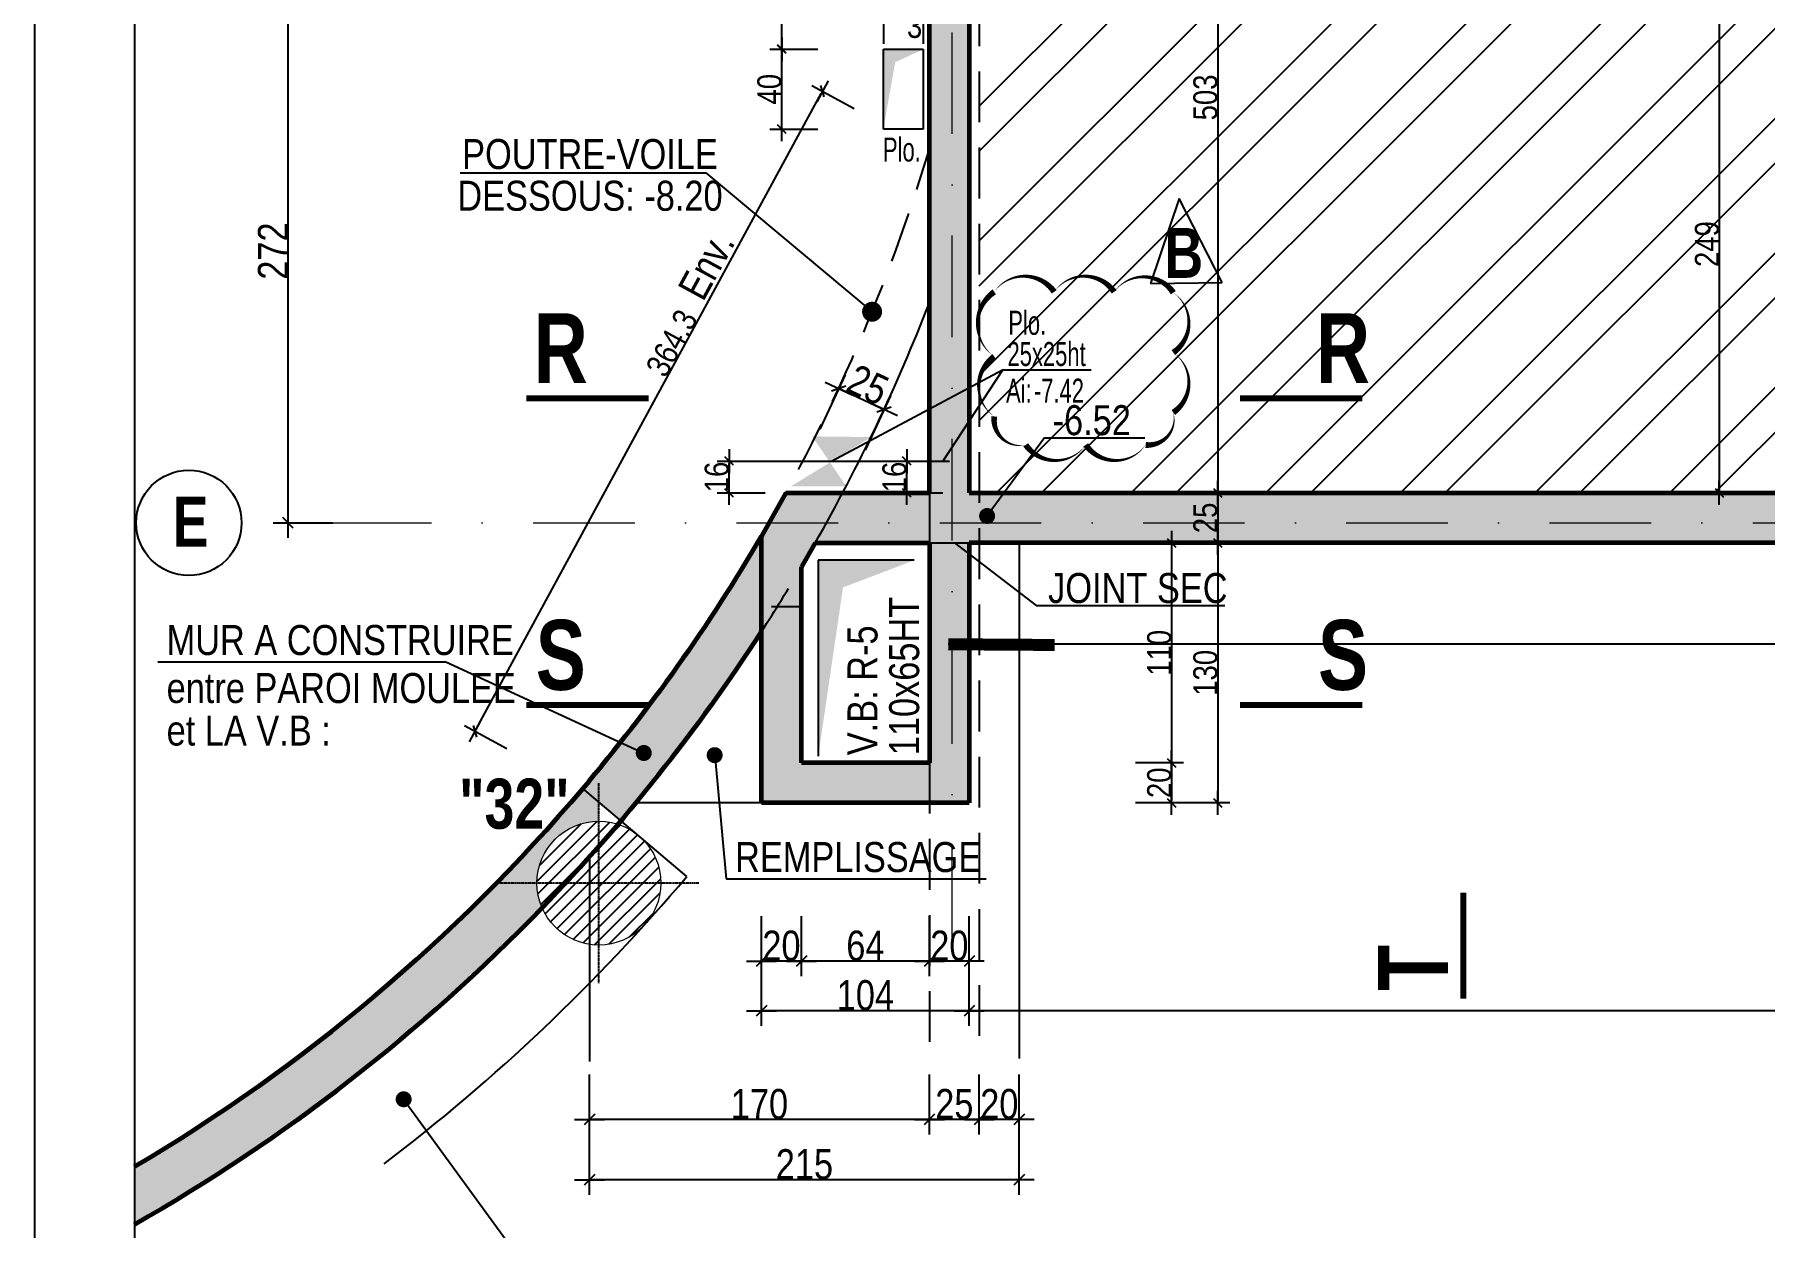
# Model space of a CAD drawing. Header units: millimetres. Extents: x 16050 to 21990, y -27198 to -22998.
# Drawn here: x 16050 to 16915, y -25797 to -25200 of the extents above; entities that cross this region are included whole.
import ezdxf
from ezdxf.enums import TextEntityAlignment as Align

# ---------------------------------------------------------------- set-up
doc = ezdxf.new("R2010")
doc.units = ezdxf.units.MM
doc.linetypes.add('CACHEX2', pattern=[19.05, 12.7, -6.35])
doc.linetypes.add('TIRETPTX2', pattern=[50.8, 25.4, -12.7, 0, -12.7])
for name, color, linetype in [('01-Cad  2', 1, 'Continuous'), ('01_cote_gen', 4, 'Continuous'), ('01_linteaux', 2, 'Continuous'), ('01_murs_sup', 2, 'CACHEX2'), ('01_poch_murs', 253, 'Continuous'), ('01_resv', 32, 'Continuous'), ('01_texte', 230, 'Continuous'), ('AA_COTES', 2, 'Continuous')]:
    doc.layers.add(name, color=color, linetype=linetype)
for name, color, linetype, lineweight in [('01_murs_coup', 5, 'Continuous', 60), ('01_PIEUX', 5, 'Continuous', 60), ('01_tram_axes', 2, 'TIRETPTX2', 9)]:
    doc.layers.add(name, color=color, linetype=linetype, lineweight=lineweight)
doc.styles.add('ARIAL NA', font='ARIALN.TTF')
doc.styles.add('impact', font='impact.ttf')
doc.styles.add('STYLE2', font='ARIALN.TTF')
doc.dimstyles.new('JB50', dxfattribs={"dimscale": 0.1, "dimtxt": 150, "dimasz": 15, "dimexe": 0.1, "dimexo": 0.1, "dimgap": 0.09, "dimtad": 1, "dimdec": 1, "dimdsep": 46, "dimtxsty": 'STYLE2', "dimblk1": 'BOND_G', "dimblk2": 'BOND_D', "dimsah": 1, "dimcen": 1.5, "dimdle": 0.01, "dimse1": 1, "dimse2": 1, "dimclrd": 4, "dimclre": 2, "dimclrt": 6, "dimazin": 2, "dimtfac": 2.333333, "dimtdec": 1, "dimtix": 1, "dimtmove": 2, "dimatfit": 3, "dimldrblk": 'BOND_G', "dimfxl": 1, "dimtolj": 1, "dimtzin": 0, "dimarcsym": 0})
doc.dimstyles.new('JB50res', dxfattribs={"dimscale": 0.1, "dimtxt": 120, "dimasz": 12, "dimexe": 0.1, "dimexo": 0.1, "dimgap": 0.09, "dimtad": 1, "dimdec": 1, "dimdsep": 46, "dimtxsty": 'STYLE2', "dimblk1": 'BOND_G', "dimblk2": 'BOND_D', "dimsah": 1, "dimcen": 1.5, "dimdle": 0.01, "dimse1": 1, "dimse2": 1, "dimclrd": 4, "dimclre": 2, "dimclrt": 6, "dimazin": 2, "dimtfac": 2.333333, "dimtdec": 1, "dimtix": 1, "dimtmove": 2, "dimatfit": 3, "dimldrblk": 'BOND_G', "dimfxl": 1, "dimtolj": 1, "dimtzin": 0, "dimarcsym": 0})

# ---------------------------------------------------------------- blocks, each defined once
blk = doc.blocks.new('BOND_G')
at = {"layer": 'AA_COTES', "color": 0}
for p, q in [((0, -5), (0, 15)), ((5, 0), (-5, 0)), ((1.77, 1.77), (-1.77, -1.77))]:
    blk.add_line(p, q, dxfattribs=at)
blk = doc.blocks.new('BOND_D')
at = {"layer": 'AA_COTES', "color": 0}
for p, q in [((5, 0), (-5, 0)), ((-1.77, -1.77), (1.77, 1.77)), ((0, 5), (0, -15))]:
    blk.add_line(p, q, dxfattribs=at)
blk = doc.blocks.new('*D5466')
at = {"layer": '01_cote_gen', "color": 4, "lineweight": -2, "ltscale": 3, "transparency": 16777216}
blk.add_line((16176.36, -25442.91), (16176.36, -25173.91), dxfattribs=at)
at = {"layer": 'Defpoints', "color": 0, "ltscale": 3, "transparency": 16777216}
for p in [(16176.36, -25172.41), (16269.62, -25172.41), (16184.15, -25444.41)]:
    blk.add_point(p, dxfattribs=at)
at = {"layer": '01_cote_gen', "color": 4, "lineweight": -2, "ltscale": 3, "transparency": 16777216, "xscale": 1.5, "yscale": 1.5, "zscale": 1.5}
for name, p, rotation in [('BOND_D', (16176.36, -25172.41), 90), ('BOND_G', (16176.36, -25444.41), 270)]:
    blk.add_blockref(name, p, dxfattribs=dict(at, rotation=rotation))
at = {"layer": '01_cote_gen', "color": 6, "ltscale": 3, "transparency": 16777216, "insert": (16168.82, -25308.41), "char_height": 15, "attachment_point": 5, "rotation": 90, "style": 'STYLE2'}
blk.add_mtext('\\A1;272', dxfattribs=at)
blk = doc.blocks.new('*D7361')
at = {"layer": '01_cote_gen', "color": 4, "lineweight": -2, "ltscale": 0.1, "transparency": 16777216}
blk.add_line((17703.72, -25688.49), (16518.72, -25688.49), dxfattribs=at)
at = {"layer": 'Defpoints', "color": 0, "ltscale": 0.1, "transparency": 16777216}
for p in [(16517.22, -25519.21), (17705.22, -25676.43), (16517.22, -25688.49)]:
    blk.add_point(p, dxfattribs=at)
at = {"layer": '01_cote_gen', "color": 4, "lineweight": -2, "ltscale": 0.1, "transparency": 16777216, "xscale": 1.5, "yscale": 1.5, "zscale": 1.5, "rotation": 180}
blk.add_blockref('BOND_D', (16517.22, -25688.49), dxfattribs=at)
at = {"layer": '01_cote_gen', "color": 4, "lineweight": -2, "ltscale": 0.1, "transparency": 16777216, "xscale": 1.5, "yscale": 1.5, "zscale": 1.5}
blk.add_blockref('BOND_G', (17705.22, -25688.49), dxfattribs=at)
at = {"layer": '01_cote_gen', "color": 6, "ltscale": 0.1, "transparency": 16777216, "insert": (17111.22, -25680.82), "char_height": 15, "attachment_point": 5, "style": 'STYLE2'}
blk.add_mtext('\\A1;1188', dxfattribs=at)
blk = doc.blocks.new('*D7362')
at = {"layer": '01_cote_gen', "color": 4, "lineweight": -2, "ltscale": 0.1, "transparency": 16777216}
blk.add_line((16515.72, -25688.49), (16414.72, -25688.49), dxfattribs=at)
at = {"layer": 'Defpoints', "color": 0, "ltscale": 0.1, "transparency": 16777216}
for p in [(16413.22, -25624.29), (16517.22, -25624.29), (16413.22, -25688.49)]:
    blk.add_point(p, dxfattribs=at)
at = {"layer": '01_cote_gen', "color": 4, "lineweight": -2, "ltscale": 0.1, "transparency": 16777216, "xscale": 1.5, "yscale": 1.5, "zscale": 1.5, "rotation": 180}
blk.add_blockref('BOND_D', (16413.22, -25688.49), dxfattribs=at)
at = {"layer": '01_cote_gen', "color": 4, "lineweight": -2, "ltscale": 0.1, "transparency": 16777216, "xscale": 1.5, "yscale": 1.5, "zscale": 1.5}
blk.add_blockref('BOND_G', (16517.22, -25688.49), dxfattribs=at)
at = {"layer": '01_cote_gen', "color": 6, "ltscale": 0.1, "transparency": 16777216, "insert": (16465.22, -25680.82), "char_height": 15, "attachment_point": 5, "style": 'STYLE2'}
blk.add_mtext('\\A1;104', dxfattribs=at)
blk = doc.blocks.new('*D7363')
at = {"layer": '01_cote_gen', "color": 4, "lineweight": -2, "ltscale": 0.1, "transparency": 16777216}
blk.add_line((16515.72, -25663.69), (16498.72, -25663.69), dxfattribs=at)
at = {"layer": 'Defpoints', "color": 0, "ltscale": 0.1, "transparency": 16777216}
for p in [(16497.22, -25604.29), (16517.22, -25624.29), (16497.22, -25663.69)]:
    blk.add_point(p, dxfattribs=at)
at = {"layer": '01_cote_gen', "color": 4, "lineweight": -2, "ltscale": 0.1, "transparency": 16777216, "xscale": 1.5, "yscale": 1.5, "zscale": 1.5, "rotation": 180}
blk.add_blockref('BOND_D', (16497.22, -25663.69), dxfattribs=at)
at = {"layer": '01_cote_gen', "color": 4, "lineweight": -2, "ltscale": 0.1, "transparency": 16777216, "xscale": 1.5, "yscale": 1.5, "zscale": 1.5}
blk.add_blockref('BOND_G', (16517.22, -25663.69), dxfattribs=at)
at = {"layer": '01_cote_gen', "color": 6, "ltscale": 0.1, "transparency": 16777216, "insert": (16507.22, -25656.03), "char_height": 15, "attachment_point": 5, "style": 'STYLE2'}
blk.add_mtext('\\A1;20', dxfattribs=at)
blk = doc.blocks.new('*D7364')
at = {"layer": '01_cote_gen', "color": 4, "lineweight": -2, "ltscale": 0.1, "transparency": 16777216}
blk.add_line((16495.72, -25663.69), (16434.72, -25663.69), dxfattribs=at)
at = {"layer": 'Defpoints', "color": 0, "ltscale": 0.1, "transparency": 16777216}
for p in [(16433.22, -25604.29), (16497.22, -25604.29), (16433.22, -25663.69)]:
    blk.add_point(p, dxfattribs=at)
at = {"layer": '01_cote_gen', "color": 4, "lineweight": -2, "ltscale": 0.1, "transparency": 16777216, "xscale": 1.5, "yscale": 1.5, "zscale": 1.5, "rotation": 180}
blk.add_blockref('BOND_D', (16433.22, -25663.69), dxfattribs=at)
at = {"layer": '01_cote_gen', "color": 4, "lineweight": -2, "ltscale": 0.1, "transparency": 16777216, "xscale": 1.5, "yscale": 1.5, "zscale": 1.5}
blk.add_blockref('BOND_G', (16497.22, -25663.69), dxfattribs=at)
at = {"layer": '01_cote_gen', "color": 6, "ltscale": 0.1, "transparency": 16777216, "insert": (16465.22, -25656.03), "char_height": 15, "attachment_point": 5, "style": 'STYLE2'}
blk.add_mtext('\\A1;64', dxfattribs=at)
blk = doc.blocks.new('*D7365')
at = {"layer": '01_cote_gen', "color": 4, "lineweight": -2, "ltscale": 0.1, "transparency": 16777216}
blk.add_line((16431.72, -25663.69), (16414.72, -25663.69), dxfattribs=at)
at = {"layer": 'Defpoints', "color": 0, "ltscale": 0.1, "transparency": 16777216}
for p in [(16433.22, -25604.29), (16413.22, -25615.62), (16413.22, -25663.69)]:
    blk.add_point(p, dxfattribs=at)
at = {"layer": '01_cote_gen', "color": 4, "lineweight": -2, "ltscale": 0.1, "transparency": 16777216, "xscale": 1.5, "yscale": 1.5, "zscale": 1.5, "rotation": 180}
blk.add_blockref('BOND_D', (16413.22, -25663.69), dxfattribs=at)
at = {"layer": '01_cote_gen', "color": 4, "lineweight": -2, "ltscale": 0.1, "transparency": 16777216, "xscale": 1.5, "yscale": 1.5, "zscale": 1.5}
blk.add_blockref('BOND_G', (16433.22, -25663.69), dxfattribs=at)
at = {"layer": '01_cote_gen', "color": 6, "ltscale": 0.1, "transparency": 16777216, "insert": (16423.22, -25656.03), "char_height": 15, "attachment_point": 5, "style": 'STYLE2'}
blk.add_mtext('\\A1;20', dxfattribs=at)
blk = doc.blocks.new('*D7368')
at = {"layer": '01_cote_gen', "color": 4, "lineweight": -2, "ltscale": 0.1, "transparency": 16777216}
blk.add_line((16641.49, -25430.61), (16641.49, -25453.21), dxfattribs=at)
at = {"layer": 'Defpoints', "color": 0, "ltscale": 0.1, "transparency": 16777216}
for p in [(16697.48, -25429.41), (16641.49, -25454.41), (16672.26, -25454.41)]:
    blk.add_point(p, dxfattribs=at)
at = {"layer": '01_cote_gen', "color": 4, "lineweight": -2, "ltscale": 0.1, "transparency": 16777216, "xscale": 1.2, "yscale": 1.2, "zscale": 1.2}
for name, p, rotation in [('BOND_G', (16641.49, -25429.41), 90), ('BOND_D', (16641.49, -25454.41), 270)]:
    blk.add_blockref(name, p, dxfattribs=dict(at, rotation=rotation))
at = {"layer": '01_cote_gen', "color": 6, "ltscale": 0.1, "transparency": 16777216, "insert": (16635.36, -25441.91), "char_height": 12, "attachment_point": 5, "rotation": 90, "style": 'STYLE2'}
blk.add_mtext('\\A1;25', dxfattribs=at)
blk = doc.blocks.new('*D7369')
at = {"layer": '01_cote_gen', "color": 4, "lineweight": -2, "ltscale": 0.1, "transparency": 16777216}
blk.add_line((16641.49, -25455.61), (16641.49, -25583.25), dxfattribs=at)
at = {"layer": 'Defpoints', "color": 0, "ltscale": 0.1, "transparency": 16777216}
for p in [(16606.55, -25454.41), (16508.7, -25584.45), (16641.49, -25584.45)]:
    blk.add_point(p, dxfattribs=at)
at = {"layer": '01_cote_gen', "color": 4, "lineweight": -2, "ltscale": 0.1, "transparency": 16777216, "xscale": 1.2, "yscale": 1.2, "zscale": 1.2}
for name, p, rotation in [('BOND_G', (16641.49, -25454.41), 90), ('BOND_D', (16641.49, -25584.45), 270)]:
    blk.add_blockref(name, p, dxfattribs=dict(at, rotation=rotation))
at = {"layer": '01_cote_gen', "color": 6, "ltscale": 0.1, "transparency": 16777216, "insert": (16635.36, -25519.43), "char_height": 12, "attachment_point": 5, "rotation": 90, "style": 'STYLE2'}
blk.add_mtext('\\A1;130', dxfattribs=at)
blk = doc.blocks.new('*D7370')
at = {"layer": '01_cote_gen', "color": 4, "lineweight": -2, "ltscale": 0.1, "transparency": 16777216}
blk.add_line((16618.4, -25455.61), (16618.4, -25563.25), dxfattribs=at)
at = {"layer": 'Defpoints', "color": 0, "ltscale": 0.1, "transparency": 16777216}
for p in [(16592.8, -25454.41), (16497.22, -25564.45), (16618.4, -25564.45)]:
    blk.add_point(p, dxfattribs=at)
at = {"layer": '01_cote_gen', "color": 4, "lineweight": -2, "ltscale": 0.1, "transparency": 16777216, "xscale": 1.2, "yscale": 1.2, "zscale": 1.2}
for name, p, rotation in [('BOND_G', (16618.4, -25454.41), 90), ('BOND_D', (16618.4, -25564.45), 270)]:
    blk.add_blockref(name, p, dxfattribs=dict(at, rotation=rotation))
at = {"layer": '01_cote_gen', "color": 6, "ltscale": 0.1, "transparency": 16777216, "insert": (16612.27, -25509.43), "char_height": 12, "attachment_point": 5, "rotation": 90, "style": 'STYLE2'}
blk.add_mtext('\\A1;110', dxfattribs=at)
blk = doc.blocks.new('*D7371')
at = {"layer": '01_cote_gen', "color": 4, "lineweight": -2, "ltscale": 0.1, "transparency": 16777216}
blk.add_line((16618.4, -25565.65), (16618.4, -25583.25), dxfattribs=at)
at = {"layer": 'Defpoints', "color": 0, "ltscale": 0.1, "transparency": 16777216}
for p in [(16600.4, -25564.45), (16517.22, -25584.45), (16618.4, -25584.45)]:
    blk.add_point(p, dxfattribs=at)
at = {"layer": '01_cote_gen', "color": 4, "lineweight": -2, "ltscale": 0.1, "transparency": 16777216, "xscale": 1.2, "yscale": 1.2, "zscale": 1.2}
for name, p, rotation in [('BOND_G', (16618.4, -25564.45), 90), ('BOND_D', (16618.4, -25584.45), 270)]:
    blk.add_blockref(name, p, dxfattribs=dict(at, rotation=rotation))
at = {"layer": '01_cote_gen', "color": 6, "ltscale": 0.1, "transparency": 16777216, "insert": (16612.27, -25574.45), "char_height": 12, "attachment_point": 5, "rotation": 90, "style": 'STYLE2'}
blk.add_mtext('\\A1;20', dxfattribs=at)
blk = doc.blocks.new('*D7379')
at = {"layer": '01_cote_gen', "color": 4, "lineweight": -2, "ltscale": 0.1, "transparency": 16777216}
blk.add_line((16641.49, -24927.62), (16641.49, -25428.21), dxfattribs=at)
at = {"layer": 'Defpoints', "color": 0, "ltscale": 0.1, "transparency": 16777216}
for p in [(16604.97, -24926.42), (16641.49, -25429.41), (16664.87, -25429.41)]:
    blk.add_point(p, dxfattribs=at)
at = {"layer": '01_cote_gen', "color": 4, "lineweight": -2, "ltscale": 0.1, "transparency": 16777216, "xscale": 1.2, "yscale": 1.2, "zscale": 1.2}
for name, p, rotation in [('BOND_G', (16641.49, -24926.42), 90), ('BOND_D', (16641.49, -25429.41), 270)]:
    blk.add_blockref(name, p, dxfattribs=dict(at, rotation=rotation))
at = {"layer": '01_cote_gen', "color": 6, "ltscale": 0.1, "transparency": 16777216, "insert": (16635.36, -25231.52), "char_height": 12, "attachment_point": 5, "rotation": 90, "style": 'STYLE2'}
blk.add_mtext('\\A1;503', dxfattribs=at)
blk = doc.blocks.new('*D7381')
at = {"layer": '01_cote_gen', "color": 4, "lineweight": -2, "ltscale": 0.1, "transparency": 16777216}
blk.add_line((16892.42, -25181.62), (16892.42, -25428.21), dxfattribs=at)
at = {"layer": 'Defpoints', "color": 0, "ltscale": 0.1, "transparency": 16777216}
for p in [(16856.78, -25180.42), (16879.11, -25429.41), (16892.42, -25429.41)]:
    blk.add_point(p, dxfattribs=at)
at = {"layer": '01_cote_gen', "color": 4, "lineweight": -2, "ltscale": 0.1, "transparency": 16777216, "xscale": 1.2, "yscale": 1.2, "zscale": 1.2}
for name, p, rotation in [('BOND_G', (16892.42, -25180.42), 90), ('BOND_D', (16892.42, -25429.41), 270)]:
    blk.add_blockref(name, p, dxfattribs=dict(at, rotation=rotation))
at = {"layer": '01_cote_gen', "color": 6, "ltscale": 0.1, "transparency": 16777216, "insert": (16886.28, -25304.91), "char_height": 12, "attachment_point": 5, "rotation": 90, "style": 'STYLE2'}
blk.add_mtext('\\A1;249', dxfattribs=at)
blk = doc.blocks.new('*D7678')
at = {"layer": '01_cote_gen', "color": 4, "lineweight": -2, "ltscale": 0.1, "transparency": 16777216}
blk.add_line((16540.72, -25742.94), (16523.72, -25742.94), dxfattribs=at)
at = {"layer": 'Defpoints', "color": 0, "ltscale": 0.1, "transparency": 16777216}
for p in [(16522.22, -25704.63), (16542.22, -25711.4), (16522.22, -25742.94)]:
    blk.add_point(p, dxfattribs=at)
at = {"layer": '01_cote_gen', "color": 4, "lineweight": -2, "ltscale": 0.1, "transparency": 16777216, "xscale": 1.5, "yscale": 1.5, "zscale": 1.5, "rotation": 180}
blk.add_blockref('BOND_D', (16522.22, -25742.94), dxfattribs=at)
at = {"layer": '01_cote_gen', "color": 4, "lineweight": -2, "ltscale": 0.1, "transparency": 16777216, "xscale": 1.5, "yscale": 1.5, "zscale": 1.5}
blk.add_blockref('BOND_G', (16542.22, -25742.94), dxfattribs=at)
at = {"layer": '01_cote_gen', "color": 6, "ltscale": 0.1, "transparency": 16777216, "insert": (16532.22, -25735.27), "char_height": 15, "attachment_point": 5, "style": 'STYLE2'}
blk.add_mtext('\\A1;20', dxfattribs=at)
blk = doc.blocks.new('*D7679')
at = {"layer": '01_cote_gen', "color": 4, "lineweight": -2, "ltscale": 0.1, "transparency": 16777216}
blk.add_line((16520.72, -25742.94), (16498.72, -25742.94), dxfattribs=at)
at = {"layer": 'Defpoints', "color": 0, "ltscale": 0.1, "transparency": 16777216}
for p in [(16522.22, -25698.6), (16497.22, -25705.37), (16497.22, -25742.94)]:
    blk.add_point(p, dxfattribs=at)
at = {"layer": '01_cote_gen', "color": 4, "lineweight": -2, "ltscale": 0.1, "transparency": 16777216, "xscale": 1.5, "yscale": 1.5, "zscale": 1.5, "rotation": 180}
blk.add_blockref('BOND_D', (16497.22, -25742.94), dxfattribs=at)
at = {"layer": '01_cote_gen', "color": 4, "lineweight": -2, "ltscale": 0.1, "transparency": 16777216, "xscale": 1.5, "yscale": 1.5, "zscale": 1.5}
blk.add_blockref('BOND_G', (16522.22, -25742.94), dxfattribs=at)
at = {"layer": '01_cote_gen', "color": 6, "ltscale": 0.1, "transparency": 16777216, "insert": (16509.72, -25735.27), "char_height": 15, "attachment_point": 5, "style": 'STYLE2'}
blk.add_mtext('\\A1;25', dxfattribs=at)
blk = doc.blocks.new('*D7680')
at = {"layer": '01_cote_gen', "color": 4, "lineweight": -2, "ltscale": 0.1, "transparency": 16777216}
blk.add_line((16495.72, -25742.94), (16328.72, -25742.94), dxfattribs=at)
at = {"layer": 'Defpoints', "color": 0, "ltscale": 0.1, "transparency": 16777216}
for p in [(16327.22, -25698.97), (16497.22, -25705.37), (16327.22, -25742.94)]:
    blk.add_point(p, dxfattribs=at)
at = {"layer": '01_cote_gen', "color": 4, "lineweight": -2, "ltscale": 0.1, "transparency": 16777216, "xscale": 1.5, "yscale": 1.5, "zscale": 1.5, "rotation": 180}
blk.add_blockref('BOND_D', (16327.22, -25742.94), dxfattribs=at)
at = {"layer": '01_cote_gen', "color": 4, "lineweight": -2, "ltscale": 0.1, "transparency": 16777216, "xscale": 1.5, "yscale": 1.5, "zscale": 1.5}
blk.add_blockref('BOND_G', (16497.22, -25742.94), dxfattribs=at)
at = {"layer": '01_cote_gen', "color": 6, "ltscale": 0.1, "transparency": 16777216, "insert": (16412.22, -25735.27), "char_height": 15, "attachment_point": 5, "style": 'STYLE2'}
blk.add_mtext('\\A1;170', dxfattribs=at)
blk = doc.blocks.new('*D7681')
at = {"layer": '01_cote_gen', "color": 4, "lineweight": -2, "ltscale": 0.1, "transparency": 16777216}
blk.add_line((16540.72, -25773.05), (16328.72, -25773.05), dxfattribs=at)
at = {"layer": 'Defpoints', "color": 0, "ltscale": 0.1, "transparency": 16777216}
for p in [(16327.22, -25751.43), (16542.22, -25751.43), (16327.22, -25773.05)]:
    blk.add_point(p, dxfattribs=at)
at = {"layer": '01_cote_gen', "color": 4, "lineweight": -2, "ltscale": 0.1, "transparency": 16777216, "xscale": 1.5, "yscale": 1.5, "zscale": 1.5, "rotation": 180}
blk.add_blockref('BOND_D', (16327.22, -25773.05), dxfattribs=at)
at = {"layer": '01_cote_gen', "color": 4, "lineweight": -2, "ltscale": 0.1, "transparency": 16777216, "xscale": 1.5, "yscale": 1.5, "zscale": 1.5}
blk.add_blockref('BOND_G', (16542.22, -25773.05), dxfattribs=at)
at = {"layer": '01_cote_gen', "color": 6, "ltscale": 0.1, "transparency": 16777216, "insert": (16434.72, -25765.38), "char_height": 15, "attachment_point": 5, "style": 'STYLE2'}
blk.add_mtext('\\A1;215', dxfattribs=at)
blk = doc.blocks.new('*D7721')
at = {"layer": '01_cote_gen', "color": 4, "lineweight": -2, "ltscale": 0.1, "transparency": 16777216}
blk.add_line((16270.55, -25547.63), (16443.15, -25229.48), dxfattribs=at)
at = {"layer": 'Defpoints', "color": 0, "ltscale": 0.1, "transparency": 16777216}
for p in [(16443.72, -25228.43), (16497.22, -25257.45), (16323.48, -25577.71)]:
    blk.add_point(p, dxfattribs=at)
at = {"layer": '01_cote_gen', "color": 4, "lineweight": -2, "ltscale": 0.1, "transparency": 16777216, "xscale": 1.2, "yscale": 1.2, "zscale": 1.2}
for name, p, rotation in [('BOND_D', (16443.72, -25228.43), 61.52011623836152), ('BOND_G', (16269.98, -25548.68), 241.5201162383615)]:
    blk.add_blockref(name, p, dxfattribs=dict(at, rotation=rotation))
at = {"layer": '01_cote_gen', "color": 6, "ltscale": 0.1, "transparency": 16777216, "insert": (16368.37, -25354.45), "char_height": 12, "attachment_point": 5, "rotation": 61.52012, "style": 'STYLE2'}
blk.add_mtext('\\A1;364.3', dxfattribs=at)
blk = doc.blocks.new('*D7722')
at = {"layer": '01_cote_gen', "color": 4, "lineweight": -2, "ltscale": 0.1, "transparency": 16777216}
blk.add_line((16453.23, -25377.74), (16473.19, -25386.99), dxfattribs=at)
at = {"layer": 'Defpoints', "color": 0, "ltscale": 0.1, "transparency": 16777216}
for p in [(16452.07, -25376.68), (16474.55, -25387.62), (16474.75, -25387.19)]:
    blk.add_point(p, dxfattribs=at)
at = {"layer": '01_cote_gen', "color": 4, "lineweight": -2, "ltscale": 0.1, "transparency": 16777216, "xscale": 1.5, "yscale": 1.5, "zscale": 1.5}
for name, p, rotation in [('BOND_G', (16451.87, -25377.11), 155.1338456469157), ('BOND_D', (16474.55, -25387.62), 335.1338456469157)]:
    blk.add_blockref(name, p, dxfattribs=dict(at, rotation=rotation))
at = {"layer": '01_cote_gen', "color": 6, "ltscale": 0.1, "transparency": 16777216, "insert": (16466.44, -25375.41), "char_height": 15, "attachment_point": 5, "rotation": 335.13385, "style": 'STYLE2'}
blk.add_mtext('\\A1;25', dxfattribs=at)
blk = doc.blocks.new('*D7818')
at = {"layer": '01_texte', "color": 4, "lineweight": -2, "ltscale": 200, "transparency": 16777216}
blk.add_line((16485.94, -25428.22), (16485.94, -25414.66), dxfattribs=at)
at = {"layer": 'Defpoints', "color": 0, "ltscale": 200, "transparency": 16777216}
for p in [(16485.94, -25413.46), (16507.07, -25413.46), (16487.38, -25429.42)]:
    blk.add_point(p, dxfattribs=at)
at = {"layer": '01_texte', "color": 4, "lineweight": -2, "ltscale": 200, "transparency": 16777216, "xscale": 1.2, "yscale": 1.2, "zscale": 1.2}
for name, p, rotation in [('BOND_D', (16485.94, -25413.46), 90), ('BOND_G', (16485.94, -25429.42), 270)]:
    blk.add_blockref(name, p, dxfattribs=dict(at, rotation=rotation))
at = {"layer": '01_texte', "color": 6, "ltscale": 200, "transparency": 16777216, "insert": (16479.8, -25421.44), "char_height": 12, "attachment_point": 5, "rotation": 90, "style": 'STYLE2'}
blk.add_mtext('\\A1;16', dxfattribs=at)
blk = doc.blocks.new('*D7819')
at = {"layer": '01_texte', "color": 4, "lineweight": -2, "ltscale": 200, "transparency": 16777216}
blk.add_line((16475.4, -25186.65), (16493, -25186.65), dxfattribs=at)
at = {"layer": 'Defpoints', "color": 0, "ltscale": 200, "transparency": 16777216}
for p in [(16494.2, -25186.65), (16474.2, -25207.42), (16494.2, -25207.42)]:
    blk.add_point(p, dxfattribs=at)
at = {"layer": '01_texte', "color": 4, "lineweight": -2, "ltscale": 200, "transparency": 16777216, "xscale": 1.2, "yscale": 1.2, "zscale": 1.2, "rotation": 180}
blk.add_blockref('BOND_G', (16474.2, -25186.65), dxfattribs=at)
at = {"layer": '01_texte', "color": 4, "lineweight": -2, "ltscale": 200, "transparency": 16777216, "xscale": 1.2, "yscale": 1.2, "zscale": 1.2}
blk.add_blockref('BOND_D', (16494.2, -25186.65), dxfattribs=at)
at = {"layer": '01_texte', "color": 6, "ltscale": 200, "transparency": 16777216, "insert": (16484.2, -25180.52), "char_height": 12, "attachment_point": 5, "style": 'STYLE2'}
blk.add_mtext('\\A1;20', dxfattribs=at)
blk = doc.blocks.new('*D7820')
at = {"layer": '01_texte', "color": 4, "lineweight": -2, "ltscale": 200, "transparency": 16777216}
blk.add_line((16495.4, -25186.65), (16496.02, -25186.65), dxfattribs=at)
at = {"layer": 'Defpoints', "color": 0, "ltscale": 200, "transparency": 16777216}
for p in [(16497.22, -25186.65), (16494.2, -25192.65), (16497.22, -25192.65)]:
    blk.add_point(p, dxfattribs=at)
at = {"layer": '01_texte', "color": 4, "lineweight": -2, "ltscale": 200, "transparency": 16777216, "xscale": 1.2, "yscale": 1.2, "zscale": 1.2, "rotation": 180}
blk.add_blockref('BOND_G', (16494.2, -25186.65), dxfattribs=at)
at = {"layer": '01_texte', "color": 4, "lineweight": -2, "ltscale": 200, "transparency": 16777216, "xscale": 1.2, "yscale": 1.2, "zscale": 1.2}
blk.add_blockref('BOND_D', (16497.22, -25186.65), dxfattribs=at)
at = {"layer": '01_texte', "color": 6, "ltscale": 200, "transparency": 16777216, "insert": (16489.85, -25195.83), "char_height": 12, "attachment_point": 5, "style": 'STYLE2'}
blk.add_mtext('\\A1;3', dxfattribs=at)
blk = doc.blocks.new('*D7821')
at = {"layer": '01_texte', "color": 4, "lineweight": -2, "ltscale": 200, "transparency": 16777216}
blk.add_line((16423.38, -25246.22), (16423.38, -25208.62), dxfattribs=at)
at = {"layer": 'Defpoints', "color": 0, "ltscale": 200, "transparency": 16777216}
for p in [(16423.38, -25207.42), (16474.2, -25207.42), (16474.2, -25247.42)]:
    blk.add_point(p, dxfattribs=at)
at = {"layer": '01_texte', "color": 4, "lineweight": -2, "ltscale": 200, "transparency": 16777216, "xscale": 1.2, "yscale": 1.2, "zscale": 1.2}
for name, p, rotation in [('BOND_D', (16423.38, -25207.42), 90), ('BOND_G', (16423.38, -25247.42), 270)]:
    blk.add_blockref(name, p, dxfattribs=dict(at, rotation=rotation))
at = {"layer": '01_texte', "color": 6, "ltscale": 200, "transparency": 16777216, "insert": (16417.24, -25227.42), "char_height": 12, "attachment_point": 5, "rotation": 90, "style": 'STYLE2'}
blk.add_mtext('\\A1;40', dxfattribs=at)
blk = doc.blocks.new('*D7822')
at = {"layer": '01_texte', "color": 4, "lineweight": -2, "ltscale": 200, "transparency": 16777216}
blk.add_line((16423.38, -25206.12), (16423.38, -24927.63), dxfattribs=at)
at = {"layer": 'Defpoints', "color": 0, "ltscale": 200, "transparency": 16777216}
for p in [(16423.38, -24926.43), (16489.14, -24926.43), (16438.09, -25207.32)]:
    blk.add_point(p, dxfattribs=at)
at = {"layer": '01_texte', "color": 4, "lineweight": -2, "ltscale": 200, "transparency": 16777216, "xscale": 1.2, "yscale": 1.2, "zscale": 1.2}
for name, p, rotation in [('BOND_D', (16423.38, -24926.43), 90), ('BOND_G', (16423.38, -25207.32), 270)]:
    blk.add_blockref(name, p, dxfattribs=dict(at, rotation=rotation))
at = {"layer": '01_texte', "color": 6, "ltscale": 200, "transparency": 16777216, "insert": (16417.24, -25066.88), "char_height": 12, "attachment_point": 5, "rotation": 90, "style": 'STYLE2'}
blk.add_mtext('\\A1;280.9', dxfattribs=at)
blk = doc.blocks.new('*D7823')
at = {"layer": '01_texte', "color": 4, "lineweight": -2, "ltscale": 200, "transparency": 16777216}
blk.add_line((16397.04, -25428.22), (16397.04, -25414.66), dxfattribs=at)
at = {"layer": 'Defpoints', "color": 0, "ltscale": 200, "transparency": 16777216}
for p in [(16397.04, -25413.46), (16491.94, -25413.46), (16491.94, -25429.42)]:
    blk.add_point(p, dxfattribs=at)
at = {"layer": '01_texte', "color": 4, "lineweight": -2, "ltscale": 200, "transparency": 16777216, "xscale": 1.2, "yscale": 1.2, "zscale": 1.2}
for name, p, rotation in [('BOND_D', (16397.04, -25413.46), 90), ('BOND_G', (16397.04, -25429.42), 270)]:
    blk.add_blockref(name, p, dxfattribs=dict(at, rotation=rotation))
at = {"layer": '01_texte', "color": 6, "ltscale": 200, "transparency": 16777216, "insert": (16390.91, -25421.44), "char_height": 12, "attachment_point": 5, "rotation": 90, "style": 'STYLE2'}
blk.add_mtext('\\A1;16', dxfattribs=at)

msp = doc.modelspace()

# ---------------------------------------------------------------- hatches: boundary and pattern name
at = {"layer": '01_poch_murs', "ltscale": 200}
h = msp.add_hatch(color=256, dxfattribs=at)
h.dxf.hatch_style = 1
h.paths.add_polyline_path([(18710.22, -25140.42), (18692.22, -25140.42), (18692.22, -25180.42), (18710.22, -25180.42)])
h.paths.add_polyline_path([(18710.22, -25180.42), (18692.22, -25180.42), (18692.22, -25429.41), (18685.22, -25429.41), (18685.22, -25454.41), (18685.22, -25429.41), (18720.22, -25429.41), (18720.22, -25429.41), (18710.22, -25429.41)])
edge = h.paths.add_edge_path()
edge.add_line((17586.22, -25454.41), (17586.22, -25429.41))
edge.add_line((17586.22, -25429.41), (17128.22, -25429.41))
edge.add_line((17128.22, -25429.41), (17128.22, -25006.43))
edge.add_line((17128.22, -25006.43), (17108.22, -25006.43))
edge.add_line((17108.22, -25006.43), (17108.22, -25429.41))
edge.add_line((17108.22, -25429.41), (16517.22, -25429.41))
edge.add_line((16517.22, -25429.41), (16517.22, -25006.43))
edge.add_line((16517.22, -25006.43), (16497.22, -25006.43))
edge.add_line((16497.22, -25006.43), (16497.22, -25429.42))
edge.add_line((16497.22, -25429.42), (16453.84, -25429.41))
edge.add_arc((15648.21, -25004.12), 911, 330.37439, 332.17018, ccw=False)
edge.add_line((16440.12, -25454.45), (16497.22, -25454.45))
edge.add_line((16497.22, -25454.45), (16517.22, -25454.45))
edge.add_line((16517.22, -25454.45), (16517.22, -25454.41))
edge.add_line((16517.22, -25454.41), (17586.22, -25454.41))
h.paths.add_polyline_path([(17685.22, -25429.41), (17705.22, -25429.41), (17705.22, -25006.43), (17685.22, -25006.43)])
h.paths.add_polyline_path([(18554.22, -25429.41), (18572.22, -25429.41), (18572.22, -25006.41), (18554.22, -25006.41)])
h.paths.add_polyline_path([(17707.22, -25429.41), (17727.22, -25429.41), (17727.22, -25006.43), (17707.22, -25006.43)])
h.paths.add_polyline_path([(18284.22, -25429.41), (18304.22, -25429.41), (18304.22, -25006.41), (18284.22, -25006.41)])
h = msp.add_hatch(dxfattribs=at)
h.set_pattern_fill('ANSI32', color=256, scale=5)
h.paths.add_polyline_path([(17108.22, -25180.42), (16522.22, -25180.42), (16522.22, -25429.41), (17108.22, -25429.41)])
h.paths.add_polyline_path([(17685.22, -25180.42), (17128.22, -25180.42), (17128.22, -25429.41), (17685.22, -25429.41)])
h = msp.add_hatch(color=256, dxfattribs=at)
h.dxf.hatch_style = 1
h.paths.add_polyline_path([(16453.84, -25429.41), (16425.46, -25429.41, -0.004851), (16417.06, -25444.41), (16445.74, -25444.41, 0.004678)])
h.paths.add_polyline_path([(16440.12, -25454.45, 0.003158), (16445.74, -25444.41), (16417.06, -25444.41, -0.002164), (16413.22, -25451.05), (16413.22, -25498.77, 0.01045), (16433.22, -25466.37)])
h = msp.add_hatch(color=256, dxfattribs=at)
h.dxf.hatch_style = 1
h.paths.add_polyline_path([(16413.22, -25498.76), (16413.22, -25451.05, -0.035294), (16342.75, -25554.21), (16352.53, -25558.72, -0.804478), (16356.35, -25559.55, -1.243042), (16352.53, -25558.72), (16342.75, -25554.21, -0.008414), (16323.85, -25577.27), (16342.94, -25593.41, 0.032385)])
h.paths.add_polyline_path([(16300.89, -25624.64, -0.414214), (16331.89, -25593.64), (16331.89, -25584.06), (16323.85, -25577.27, -0.083377), (16099.58, -25766.52), (16099.58, -25795.42, 0.071212), (16303.46, -25637.01, -0.102989)])
h = msp.add_hatch(color=256, dxfattribs=at)
h.dxf.hatch_style = 1
edge = h.paths.add_edge_path()
edge.add_arc((15648.21, -25004.12), 911, 327.11376, 329.50856)
edge.add_line((16433.22, -25466.37), (16433.22, -25564.45))
edge.add_line((16433.22, -25564.45), (16497.22, -25564.45))
edge.add_line((16497.22, -25564.45), (16497.22, -25454.45))
edge.add_line((16497.22, -25454.45), (16517.22, -25454.45))
edge.add_line((16517.22, -25454.45), (16517.22, -25584.45))
edge.add_line((16517.22, -25584.45), (16413.22, -25584.45))
edge.add_line((16413.22, -25584.45), (16413.22, -25498.77))
at = {"layer": '01_poch_murs'}
h = msp.add_hatch(dxfattribs=at)
h.set_pattern_fill('ANSI31', color=256, scale=1.5)
h.set_pattern_definition([(45, (-1876.8055, -16921.3685), (-3.367596, 3.367596), [])])
h.paths.add_polyline_path([(16331.89, -25593.64, 0.414214), (16300.89, -25624.64), (16331.89, -25624.64)])
h.paths.add_polyline_path([(16331.89, -25624.64), (16300.89, -25624.64, 0.414214), (16331.89, -25655.64)])
h.paths.add_polyline_path([(16331.89, -25593.64), (16331.89, -25624.64), (16362.89, -25624.64, 0.414214)])
h.paths.add_polyline_path([(16362.89, -25624.64), (16331.89, -25624.64), (16331.89, -25655.64, 0.414214)])

# ---------------------------------------------------------------- linework, layer by layer
at = {"layer": '01-Cad  2'}
for p, q in [((16049.58, -22998.43, 0.3), (16049.58, -27198.43, -15.15)), ((16099.58, -23048.43, -9.99), (16099.58, -27148.43, -9.99))]:
    msp.add_line(p, q, dxfattribs=at)
at = {"layer": '01_linteaux', "ltscale": 0.1}
for p, q in [((16497.22, -25454.45), (16522.22, -25454.45)), ((16542.22, -25454.41), (16542.22, -25712.39)), ((16413.22, -25584.45), (16350.44, -25584.45)), ((16327.22, -25611.45), (16327.22, -25713.89))]:
    msp.add_line(p, q, dxfattribs=at)
at = {"layer": '01_linteaux', "color": 253}
for p, q in [((16441.65, -25463.13), (16441.65, -25561.06)), ((16489.7, -25463.13), (16441.65, -25463.13))]:
    msp.add_line(p, q, dxfattribs=at)
at = {"layer": '01_linteaux', "linetype": 'Continuous', "ltscale": 0.05}
msp.add_line((16375.96, -25621.33), (16323.85, -25577.27), dxfattribs=at)
at = {"layer": '01_linteaux', "linetype": 'TIRETPTX2', "ltscale": 0.01}
for p, q in [((16331.89, -25674.64), (16331.89, -25574.64)), ((16381.89, -25624.64), (16281.89, -25624.64))]:
    msp.add_line(p, q, dxfattribs=at)
at = {"layer": '01_linteaux', "ltscale": 0.1}
msp.add_arc((15648.21, -25004.12), 911, 330.37439, 338.74178, dxfattribs=at)
at = {"layer": '01_linteaux', "linetype": 'Continuous', "ltscale": 0.05}
msp.add_arc((15648.2, -25006.04), 953, 307.20751, 319.787, dxfattribs=at)
at = {"layer": '01_linteaux', "color": 253}
for points in [[(16441.65, -25463.13), (16441.65, -25561.06), (16454.02, -25476.66)], [(16489.7, -25463.13), (16441.65, -25463.13), (16454.02, -25476.66)]]:
    msp.add_solid(points, dxfattribs=at)
at = {"layer": '01_murs_coup'}
for p, q in [((16497.22, -25429.42), (16497.22, -24926.43)), ((16517.22, -24926.43), (16517.22, -25429.41)), ((16425.46, -25429.41), (16413.22, -25451.05)), ((16425.46, -25429.41), (16413.22, -25451.05)), ((16425.46, -25429.41), (16497.22, -25429.42)), ((16517.22, -25429.41), (17108.22, -25429.41)), ((16413.22, -25584.45), (16413.22, -25451.05)), ((16440.12, -25454.45), (16433.22, -25466.37)), ((16440.12, -25454.45), (16497.22, -25454.45)), ((16497.22, -25454.45), (16497.22, -25564.45)), ((17705.22, -25454.41), (16517.22, -25454.41)), ((16517.22, -25454.41), (16517.22, -25584.45)), ((16433.22, -25564.45), (16433.22, -25466.37)), ((16497.22, -25564.45), (16433.22, -25564.45)), ((16517.22, -25584.45), (16413.22, -25584.45))]:
    msp.add_line(p, q, dxfattribs=at)
for centre, radius, start, end in [((15648.21, -25004.12), 886, 319.69176, 329.70564), ((15648.21, -25004.09), 911.01, 315.99325, 327.11251), ((15648.21, -25004.12), 886, 300.62716, 319.69176), ((15648.21, -25004.09), 911.01, 319.54907, 319.69295), ((15648.21, -25004.09), 911.01, 299.70013, 315.99325)]:
    msp.add_arc(centre, radius, start, end, dxfattribs=at)
at = {"layer": '01_murs_sup', "ltscale": 2}
for p, q in [((16522.22, -25180.42), (16522.22, -25712.39)), ((16497.22, -25429.42), (16497.22, -25454.45)), ((16497.22, -25564.45), (16497.22, -25713.89))]:
    msp.add_line(p, q, dxfattribs=at)
for radius, start, end in [(886, 329.70564, 343.38551), (911, 327.11376, 329.50856)]:
    msp.add_arc((15648.21, -25004.12), radius, start, end, dxfattribs=at)
at = {"layer": '01_PIEUX', "linetype": 'Continuous', "lineweight": 5}
msp.add_circle((16331.89, -25624.64), 31, dxfattribs=at)
at = {"layer": '01_poch_murs', "ltscale": 200}
msp.add_line((16418.33, -25486.21), (16432.39, -25486.21), dxfattribs=at)
at = {"layer": '01_resv', "ltscale": 200}
for p, q in [((16474.2, -25207.42), (16494.2, -25207.42)), ((16474.2, -25247.42), (16474.2, -25207.42)), ((16494.2, -25207.42), (16494.2, -25247.42)), ((16494.2, -25247.42), (16474.2, -25247.42))]:
    msp.add_line(p, q, dxfattribs=at)
for points in [[(16474.2, -25247.42), (16474.2, -25207.42), (16480.13, -25213.91)], [(16474.2, -25207.42), (16494.2, -25207.42), (16480.13, -25213.91)], [(16438.64, -25401.14), (16468.14, -25401.47), (16455.67, -25426.14), (16427.93, -25426.14)], [(16497.22, -25401.14), (16517.21, -25401.14), (16517.22, -25426.14), (16497.22, -25426.14)]]:
    msp.add_solid(points, dxfattribs=at)
at = {"layer": '01_texte'}
for p, q in [((16262.55, -25269.19), (16385.46, -25269.19)), ((16385.46, -25269.19), (16468.58, -25338.77)), ((16622.28, -25282.15), (16607.86, -25324.59)), ((16643.66, -25324.19), (16622.28, -25282.15)), ((16607.86, -25324.59), (16643.66, -25324.19)), ((16578.17, -25367.96), (16533.88, -25367.96)), ((16554.76, -25401.82), (16526.11, -25440.96)), ((16554.76, -25401.82), (16605.1, -25401.82)), ((16509.72, -25454.45), (16550.66, -25485.81)), ((16550.66, -25485.81), (16645.01, -25485.81)), ((17704.31, -25505.14), (16506.65, -25505.14)), ((16111.22, -25513.9), (16255.26, -25513.9)), ((16255.26, -25513.9), (16354.35, -25559.55)), ((16389.82, -25560.63), (16395.62, -25622.49)), ((16395.62, -25622.49), (16525.67, -25622.49)), ((16234.22, -25732.81), (16322.31, -25853.73))]:
    msp.add_line(p, q, dxfattribs=at)
at = {"layer": '01_texte', "ltscale": 200}
for p, q in [((16533.88, -25367.96), (16448.3, -25413.64)), ((16533.88, -25367.96), (16503.94, -25413.46)), ((16507.22, -25413.64), (16410.41, -25413.64))]:
    msp.add_line(p, q, dxfattribs=at)
at = {"layer": '01_texte'}
msp.add_lwpolyline([(16529.68, -25328.79, 0, 3, -0.520567), (16559.68, -25328.79, 0, 3, -0.520567), (16589.68, -25328.79, 0, 3, -0.520567), (16619.27, -25329.21, 0, 3, -0.520567), (16619.27, -25359.21, 0, 3, -0.520567), (16619.27, -25389.21, 0, 3, -0.520567), (16605.45, -25405.39, 0, 3, -0.520567), (16575.45, -25405.39, 0, 3, -0.520567), (16545.45, -25405.39, 0, 3, -0.520567), (16529.68, -25391.16, 0, 3, -0.520567), (16529.68, -25361.16, 0, 3, -0.520567)], format="xyseb", close=True, dxfattribs=at)
for points, const_width in [([(16466.08, -25338.77, 1), (16471.08, -25338.77, 1)], 5), ([(16524.11, -25440.96, 1), (16528.11, -25440.96, 1)], 4), ([(16352.35, -25559.55, 1), (16356.35, -25559.55, 1)], 4), ([(16387.82, -25560.63, 1), (16391.82, -25560.63, 1)], 4), ([(16232.22, -25732.81, 1), (16236.22, -25732.81, 1)], 4)]:
    msp.add_lwpolyline(points, format="xyb", close=True, dxfattribs=dict(at, const_width=const_width))
for points, const_width in [([(16356.87, -25382.13), (16295.59, -25382.13)], 3), ([(16713.84, -25382.13), (16652.56, -25382.13)], 3), ([(16559.92, -25505.5), (16506.65, -25505.14)], 6), ([(16559.92, -25505.5), (16515.77, -25505.14)], 3), ([(16356.87, -25535.61), (16295.59, -25535.61)], 3), ([(16713.84, -25535.61), (16652.56, -25535.61)], 3), ([(16764.39, -25629.37), (16764.39, -25682.46)], 3)]:
    msp.add_lwpolyline(points, dxfattribs=dict(at, const_width=const_width))
msp.add_circle((16126.76, -25444.41), 26.34, dxfattribs=at)
at = {"layer": '01_tram_axes', "color": 253, "ltscale": 2}
for p, q in [((16508.7, -25656.58), (16508.7, -23114.83)), ((16197.32, -25444.41), (19342.3, -25444.41))]:
    msp.add_line(p, q, dxfattribs=at)

# ---------------------------------------------------------------- texts
at = {"layer": '01_texte'}
for s, height, style, p in [('POUTRE-VOILE', 15, 'ARIAL NA', (16327.44, -25271.86)), ('DESSOUS: -8.20', 15, 'ARIAL NA', (16327.44, -25292.71)), ('B', 25, 'impact', (16624.55, -25329.3))]:
    msp.add_text(s, height=height, dxfattribs=dict(at, style=style)).set_placement(p, align=Align.BOTTOM_CENTER)
at = {"layer": '01_texte', "style": 'ARIAL NA', "width": 0.8}
for s, p in [('Plo.', (16483.48, -25267.19)), ('Plo.', (16546.21, -25353.88)), ('Ai: ', (16543.53, -25387.85))]:
    msp.add_text(s, height=12, dxfattribs=at).set_placement(p, align=Align.BOTTOM_CENTER)
at = {"layer": '01_texte'}
for s, height, rotation, style, p in [('Env.', 15, 61.52012, 'ARIAL NA', (16396.2, -25321.2)), ('R', 35, 0, 'impact', (16312.83, -25384.99)), ('R', 35, 0, 'impact', (16704.18, -25384.99)), ('S', 35, 0, 'impact', (16312.83, -25538.47)), ('S', 35, 0, 'impact', (16704.18, -25538.47)), ('"32"', 25, 0, 'impact', (16289.6, -25604.89)), ('T', 35, 90, 'impact', (16767.25, -25667.04))]:
    msp.add_text(s, height=height, rotation=rotation, dxfattribs=dict(at, style=style)).set_placement(p, align=Align.BOTTOM_CENTER)
at = {"layer": '01_texte', "style": 'ARIAL NA', "width": 0.8}
for s, p in [('25x25ht', (16536.29, -25369.51)), ('-7.42', (16549.51, -25387.85))]:
    msp.add_text(s, height=12, dxfattribs=at).set_placement(p, align=Align.BOTTOM_LEFT)
at = {"layer": '01_texte', "style": 'ARIAL NA'}
for s, p in [('-6.52', (16558.88, -25400.51)), ('JOINT SEC', (16556.65, -25484.5)), ('MUR A CONSTRUIRE ', (16115.63, -25510.52)), ('entre PAROI MOULEE', (16115.63, -25534.53)), ('et LA V.B :', (16115.63, -25555.81)), ('REMPLISSAGE', (16400.03, -25619.11))]:
    msp.add_text(s, height=15, dxfattribs=at).set_placement(p)
at = {"layer": '01_texte'}
for s, height, rotation, style, p in [('E', 25, 0, 'impact', (16118.66, -25456.33)), ('110x65HT', 15, 90, 'ARIAL NA', (16492.11, -25560.66)), ('V.B: R-5', 15, 90, 'ARIAL NA', (16471.26, -25560.66))]:
    msp.add_text(s, height=height, rotation=rotation, dxfattribs=dict(at, style=style)).set_placement(p)

# ---------------------------------------------------------------- dimensions: what is measured, and where the dimension line sits
at = {"layer": '01_cote_gen', "ltscale": 0.1}
for base, p1, p2, angle, picture, middle, dimtype in [((16641.49, -25429.41), (16604.97, -24926.42), (16664.87, -25429.41), 90, '*D7379', (16635.36, -25231.52), 160), ((16443.7196, -25228.4286), (16323.4798, -25577.7067), (16497.2184, -25257.4518), 61.52012, '*D7721', (16368.3746, -25354.4455), 161)]:
    dim = msp.add_linear_dim(base=base, p1=p1, p2=p2, angle=angle, dimstyle='JB50res', dxfattribs=at)
    dim.commit()
    dim.dimension.update_dxf_attribs({"geometry": picture, "text_midpoint": middle, "dimtype": dimtype})
at = {"layer": '01_cote_gen', "ltscale": 3}
dim = msp.add_linear_dim(base=(16176.36, -25172.41), p1=(16184.15, -25444.41), p2=(16269.62, -25172.41), angle=90, dimstyle='JB50', dxfattribs=at)
dim.commit()
dim.dimension.update_dxf_attribs({"geometry": '*D5466', "text_midpoint": (16168.82, -25308.41)})
at = {"layer": '01_cote_gen', "ltscale": 0.1}
for base, p1, p2, picture, middle in [((16892.42, -25429.41), (16856.78, -25180.42), (16879.11, -25429.41), '*D7381', (16886.28, -25304.91)), ((16641.49, -25454.41), (16697.48, -25429.41), (16672.26, -25454.41), '*D7368', (16635.36, -25441.91)), ((16618.4, -25564.45), (16592.8, -25454.41), (16497.22, -25564.45), '*D7370', (16612.27, -25509.43)), ((16641.49, -25584.45), (16606.55, -25454.41), (16508.7, -25584.45), '*D7369', (16635.36, -25519.43)), ((16618.4, -25584.45), (16600.4, -25564.45), (16517.22, -25584.45), '*D7371', (16612.27, -25574.45))]:
    dim = msp.add_linear_dim(base=base, p1=p1, p2=p2, angle=90, dimstyle='JB50res', dxfattribs=at)
    dim.commit()
    dim.dimension.update_dxf_attribs({"geometry": picture, "text_midpoint": middle})
dim = msp.add_aligned_dim(p1=(16452.07, -25376.68), p2=(16474.75, -25387.19), distance=-0.47, dimstyle='JB50', dxfattribs=at)
dim.commit()
dim.dimension.update_dxf_attribs({"geometry": '*D7722', "text_midpoint": (16466.44, -25375.41)})
for base, p1, p2, picture, middle in [((16517.22, -25688.49), (17705.22, -25676.43), (16517.22, -25519.21), '*D7361', (17111.22, -25680.82)), ((16413.22, -25663.69), (16433.22, -25604.29), (16413.22, -25615.62), '*D7365', (16423.22, -25656.03)), ((16433.22, -25663.69), (16497.22, -25604.29), (16433.22, -25604.29), '*D7364', (16465.22, -25656.03)), ((16497.22, -25663.69), (16517.22, -25624.29), (16497.22, -25604.29), '*D7363', (16507.22, -25656.03)), ((16413.22, -25688.49), (16517.22, -25624.29), (16413.22, -25624.29), '*D7362', (16465.22, -25680.82)), ((16327.22, -25742.94), (16497.22, -25705.37), (16327.22, -25698.97), '*D7680', (16412.22, -25735.27)), ((16497.22, -25742.94), (16522.22, -25698.6), (16497.22, -25705.37), '*D7679', (16509.72, -25735.27)), ((16522.22, -25742.94), (16542.22, -25711.4), (16522.22, -25704.63), '*D7678', (16532.22, -25735.27)), ((16327.22, -25773.05), (16542.22, -25751.43), (16327.22, -25751.43), '*D7681', (16434.72, -25765.38))]:
    dim = msp.add_linear_dim(base=base, p1=p1, p2=p2, dimstyle='JB50', dxfattribs=at)
    dim.commit()
    dim.dimension.update_dxf_attribs({"geometry": picture, "text_midpoint": middle})
at = {"layer": '01_texte', "ltscale": 200}
for base, p1, p2, picture, middle in [((16423.38, -24926.43), (16438.09, -25207.32), (16489.14, -24926.43), '*D7822', (16417.24, -25066.88)), ((16423.38, -25207.42), (16474.2, -25247.42), (16474.2, -25207.42), '*D7821', (16417.24, -25227.42)), ((16397.04, -25413.46), (16491.94, -25429.42), (16491.94, -25413.46), '*D7823', (16390.91, -25421.44)), ((16485.94, -25413.46), (16487.38, -25429.42), (16507.07, -25413.46), '*D7818', (16479.8, -25421.44))]:
    dim = msp.add_linear_dim(base=base, p1=p1, p2=p2, angle=90, dimstyle='JB50res', dxfattribs=at)
    dim.commit()
    dim.dimension.update_dxf_attribs({"geometry": picture, "text_midpoint": middle})
dim = msp.add_linear_dim(base=(16494.2, -25186.65), p1=(16474.2, -25207.42), p2=(16494.2, -25207.42), dimstyle='JB50res', dxfattribs=at)
dim.commit()
dim.dimension.update_dxf_attribs({"geometry": '*D7819', "text_midpoint": (16484.2, -25180.52)})
dim = msp.add_linear_dim(base=(16497.22, -25186.65), p1=(16494.2, -25192.65), p2=(16497.22, -25192.65), dimstyle='JB50res', dxfattribs=at)
dim.commit()
dim.dimension.update_dxf_attribs({"geometry": '*D7820', "text_midpoint": (16489.85, -25195.83), "dimtype": 160})

doc.saveas('drawing.dxf')
